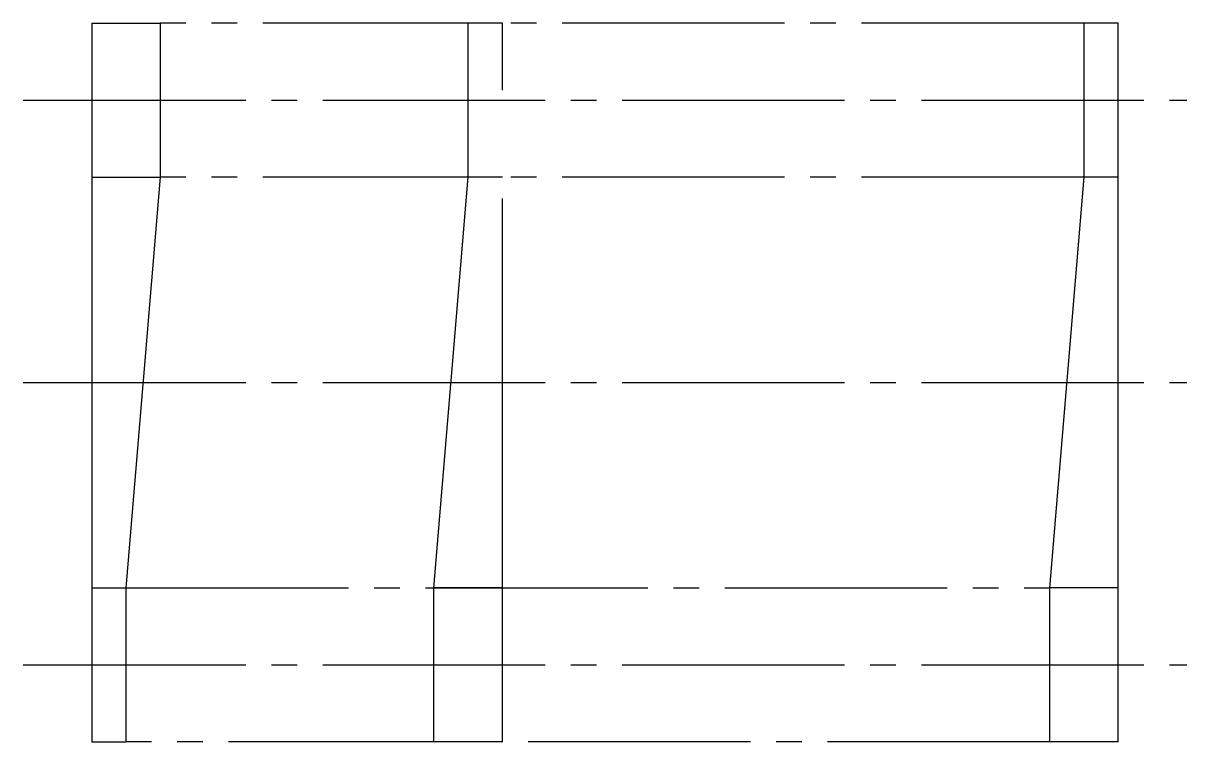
# Model space of a CAD drawing. Extents: x 5.1 to 76.1, y 5 to 68.4.
# Drawn here: x 59.07 to 76.07, y 57.86 to 68.36 of the extents above; entities outside this region: 2.
import ezdxf

# ---------------------------------------------------------------- set-up
doc = ezdxf.new("R2010")
doc.units = 0
doc.header["$LTSCALE"] = 0.25
doc.linetypes.add('CENTER', pattern=[17.5, 13, -1.5, 1.5, -1.5])
doc.linetypes.add('PHANTOM', pattern=[63.5, 31.75, -6.35, 6.35, -6.35, 6.35, -6.35])
doc.layers.get('0').update_dxf_attribs({"linetype": 'CONTINUOUS'})
doc.layers.add('CENTER', color=1, linetype='CENTER')

msp = doc.modelspace()

# ---------------------------------------------------------------- linework, layer by layer
for p, q in [((60.068, 68.359), (60.068, 57.859)), ((60.068, 68.359), (61.068, 68.359)), ((61.068, 68.359), (61.068, 66.109)), ((74.568, 66.109), (74.568, 68.359)), ((75.068, 68.359), (74.568, 68.359)), ((75.068, 57.859), (75.068, 68.359)), ((75.068, 57.859), (75.068, 68.359)), ((60.068, 66.109), (61.068, 66.109)), ((61.068, 66.109), (60.568, 60.109)), ((74.068, 60.109), (74.568, 66.109)), ((75.068, 66.109), (74.568, 66.109)), ((75.068, 63.109), (75.068, 63.109)), ((75.068, 60.484), (75.068, 60.485)), ((60.068, 60.109), (60.568, 60.109)), ((60.568, 60.109), (60.568, 57.859)), ((75.068, 60.109), (74.068, 60.109)), ((74.068, 57.859), (74.068, 60.109)), ((60.068, 57.859), (60.568, 57.859)), ((75.068, 57.859), (74.068, 57.859))]:
    msp.add_line(p, q)
at = {"color": 3, "linetype": 'CENTER'}
for p, q in [((74.568, 68.359), (61.068, 68.359)), ((74.568, 66.109), (61.068, 66.109)), ((60.568, 60.109), (74.068, 60.109)), ((74.068, 57.859), (60.568, 57.859))]:
    msp.add_line(p, q, dxfattribs=at)
at = {"color": 3, "linetype": 'PHANTOM'}
for p, q in [((65.568, 66.109), (65.568, 68.359)), ((66.068, 68.359), (65.568, 68.359)), ((66.068, 57.859), (66.068, 68.359)), ((66.068, 57.859), (66.068, 68.359)), ((65.068, 60.109), (65.568, 66.109)), ((66.068, 66.109), (65.568, 66.109)), ((66.068, 60.109), (65.068, 60.109)), ((65.068, 57.859), (65.068, 60.109)), ((66.068, 57.859), (65.068, 57.859))]:
    msp.add_line(p, q, dxfattribs=at)
at = {"layer": 'CENTER', "color": 1, "linetype": 'CENTER'}
for p, q in [((59.068, 67.234), (76.068, 67.234)), ((59.068, 63.109), (76.068, 63.109)), ((59.068, 58.984), (76.068, 58.984))]:
    msp.add_line(p, q, dxfattribs=at)

# ---------------------------------------------------------------- texts
for s, p in [('SWU10.5-15', (5, 12.5)), ('SWU105', (5, 5))]:
    msp.add_text(s, height=2).set_placement(p)

doc.saveas('drawing.dxf')
